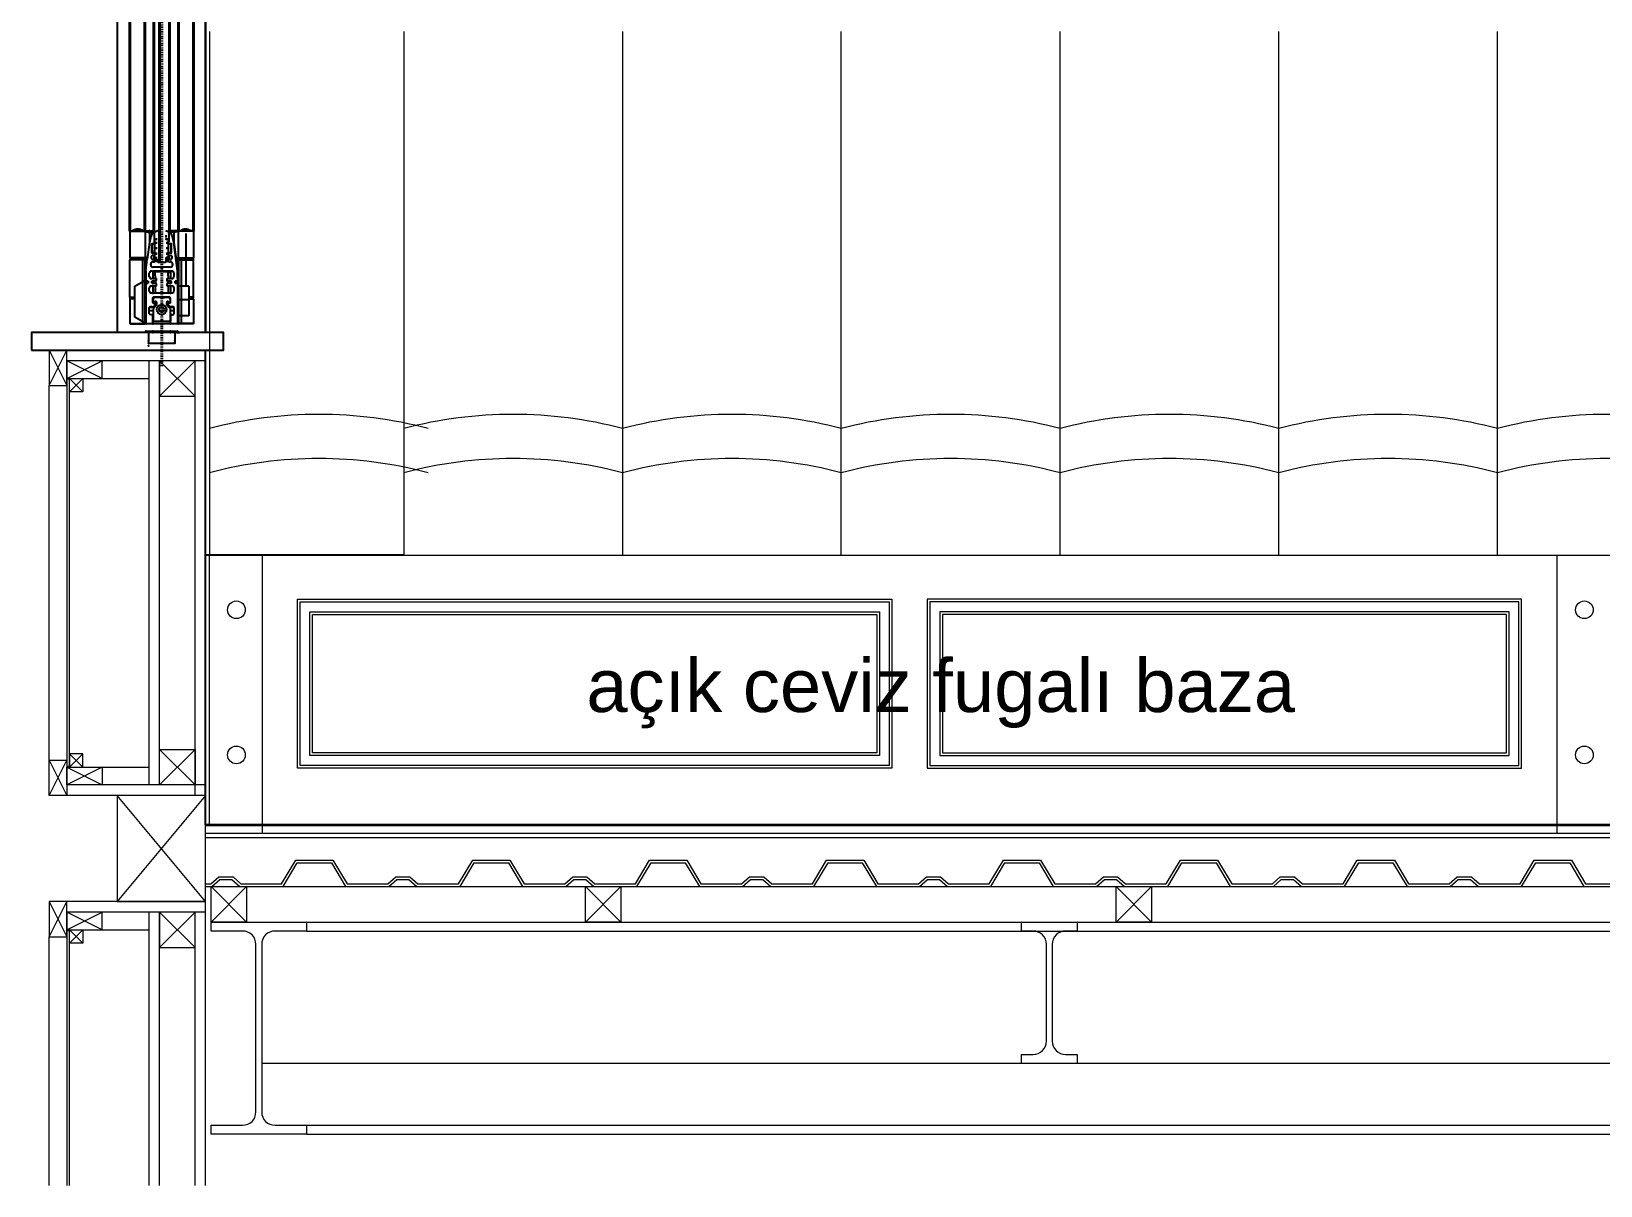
# Model space of a CAD drawing. Header units: millimetres. Extents: x 54215 to 67697, y 23496 to 56611.
# Drawn here: x 59064.4 to 59241.8, y 28519.9 to 28650.4 of the extents above; entities that cross this region are included whole.
import ezdxf

# ---------------------------------------------------------------- set-up
doc = ezdxf.new("R2010")
doc.units = ezdxf.units.MM
doc.linetypes.add('CENTER', pattern=[2, 1.25, -0.25, 0.25, -0.25])
for name, color, linetype, lineweight in [('- 0.25', 43, 'Continuous', 25), ('no3_cam kesit arka', 141, 'Continuous', 18), ('no3_duvar kaplama', 8, 'Continuous', 0), ('no3_duvar mevcut', 4, 'Continuous', 35), ('no3_döşeme kaplama', 8, 'Continuous', 0), ('no3_kutu profil gorunus', 8, 'Continuous', 0), ('no3_kutuprofil kesit', 74, 'Continuous', 18), ('no3_yazı duvar', 152, 'Continuous', 0), ('taş', 253, 'Continuous', 40)]:
    doc.layers.add(name, color=color, linetype=linetype, lineweight=lineweight)
doc.layers.add('LEGNO', color=3, linetype='Continuous')
doc.layers.add('no3_alçıpan kesit', color=7, linetype='Continuous', lineweight=20, true_color=0xf5003d)
doc.layers.add('no3_tefriş ön ince', color=7, linetype='Continuous', lineweight=18, true_color=0x8c1aff)
doc.styles.get("Standard").update_dxf_attribs({"font": 'arial.ttf'})
doc.dimstyles.get("Standard").update_dxf_attribs({"dimtxt": 0.18, "dimasz": 0.18, "dimexe": 0.18, "dimexo": 0.0625, "dimgap": 0.09, "dimtad": 0, "dimtih": 1, "dimtoh": 1, "dimdec": 4, "dimzin": 0, "dimdsep": 46, "dimtxsty": 'Standard', "dimcen": 0.09, "dimadec": 0, "dimazin": 0, "dimtfac": 1, "dimtdec": 4, "dimtofl": 0, "dimtmove": 0, "dimatfit": 3, "dimfxl": 1, "dimtolj": 1, "dimtzin": 0, "dimarcsym": 0})

msp = doc.modelspace()

# ---------------------------------------------------------------- linework, layer by layer
at = {"layer": '- 0.25'}
for p, q in [((59074.104, 28733.215), (59074.104, 28616.379)), ((59084.104, 28733.215), (59084.104, 28616.379)), ((59084.104, 28733.215), (59084.104, 28616.379)), ((59074.104, 28730.215), (59074.104, 28616.379))]:
    msp.add_line(p, q, dxfattribs=at)
for p, q in [((59084.104, 28616.379), (59084.104, 28794.715)), ((59084.104, 28560.715), (59084.104, 28614.379)), ((59106.503, 28591.208), (59084.104, 28591.208))]:
    msp.add_line(p, q)
msp.add_lwpolyline([(59064.404, 28614.379), (59086.104, 28614.379), (59086.104, 28616.379), (59064.404, 28616.379)], close=True)
at = {"layer": 'LEGNO'}
for p, q in [((59075.535, 28627.828), (59077.28, 28627.828)), ((59075.535, 28627.828), (59075.535, 28624.831)), ((59075.565, 28627.858), (59077.252, 28627.858)), ((59077.024, 28627.878), (59075.845, 28627.878)), ((59075.845, 28627.858), (59075.845, 28627.878)), ((59077.024, 28627.858), (59077.024, 28627.878)), ((59077.252, 28627.858), (59077.75, 28627.858)), ((59077.28, 28627.828), (59077.28, 28624.831)), ((59077.75, 28627.858), (59078.233, 28627.858)), ((59077.75, 28627.708), (59077.75, 28627.858)), ((59077.75, 28627.708), (59077.75, 28626.487)), ((59077.75, 28627.708), (59078.087, 28627.708)), ((59078.326, 28627.553), (59078.299, 28627.528)), ((59078.299, 28627.498), (59078.326, 28627.473)), ((59078.325, 28627.443), (59078.301, 28627.425)), ((59078.301, 28627.393), (59078.325, 28627.375)), ((59078.333, 28627.567), (59078.333, 28627.758)), ((59079.631, 28627.284), (59079.631, 28627.384)), ((59079.931, 28627.567), (59079.931, 28627.758)), ((59079.938, 28627.553), (59079.965, 28627.528)), ((59079.965, 28627.498), (59079.938, 28627.473)), ((59079.939, 28627.443), (59079.963, 28627.425)), ((59079.963, 28627.393), (59079.939, 28627.375)), ((59080.524, 28627.858), (59080.041, 28627.858)), ((59080.524, 28627.708), (59080.166, 28627.708)), ((59081.022, 28627.858), (59080.524, 28627.858)), ((59080.524, 28627.708), (59080.524, 28627.858)), ((59080.524, 28627.708), (59080.524, 28626.487)), ((59080.994, 28627.828), (59080.994, 28624.831)), ((59082.739, 28627.828), (59080.994, 28627.828)), ((59082.709, 28627.858), (59081.022, 28627.858)), ((59081.25, 28627.878), (59082.429, 28627.878)), ((59081.25, 28627.858), (59081.25, 28627.878)), ((59082.429, 28627.858), (59082.429, 28627.878)), ((59082.739, 28627.828), (59082.739, 28624.831)), ((59077.758, 28626.547), (59077.509, 28624.681)), ((59078.033, 28626.41), (59078.333, 28626.41)), ((59078.033, 28625.361), (59078.033, 28626.41)), ((59078.058, 28626.385), (59078.033, 28626.41)), ((59078.033, 28626.41), (59078.033, 28625.361)), ((59078.043, 28625.971), (59078.043, 28626.121)), ((59078.058, 28626.121), (59078.043, 28626.121)), ((59078.058, 28625.971), (59078.043, 28625.971)), ((59078.043, 28625.744), (59078.043, 28625.867)), ((59078.058, 28625.867), (59078.043, 28625.867)), ((59078.058, 28625.744), (59078.043, 28625.744)), ((59078.043, 28625.712), (59078.043, 28625.744)), ((59078.043, 28625.71), (59078.043, 28625.712)), ((59078.058, 28625.712), (59078.043, 28625.712)), ((59078.043, 28625.708), (59078.043, 28625.71)), ((59078.058, 28625.71), (59078.043, 28625.71)), ((59078.058, 28625.708), (59078.043, 28625.708)), ((59078.043, 28625.667), (59078.043, 28625.708)), ((59078.058, 28625.667), (59078.043, 28625.667)), ((59078.052, 28626.185), (59078.051, 28626.185)), ((59078.051, 28626.185), (59078.052, 28626.185)), ((59078.052, 28626.365), (59078.052, 28626.135)), ((59078.058, 28626.365), (59078.052, 28626.365)), ((59078.052, 28626.135), (59078.052, 28626.121)), ((59078.052, 28626.135), (59078.058, 28626.135)), ((59078.052, 28625.971), (59078.052, 28625.867)), ((59078.052, 28625.667), (59078.052, 28625.635)), ((59078.052, 28625.635), (59078.052, 28625.406)), ((59078.052, 28625.635), (59078.058, 28625.635)), ((59078.348, 28626.395), (59078.058, 28626.395)), ((59078.058, 28625.885), (59078.058, 28626.395)), ((59078.058, 28625.376), (59078.058, 28625.885)), ((59078.325, 28627.343), (59078.301, 28627.325)), ((59078.301, 28627.293), (59078.325, 28627.275)), ((59078.325, 28627.243), (59078.301, 28627.225)), ((59078.301, 28627.193), (59078.325, 28627.175)), ((59078.325, 28627.143), (59078.301, 28627.125)), ((59078.301, 28627.093), (59078.325, 28627.075)), ((59078.325, 28627.043), (59078.301, 28627.025)), ((59078.301, 28626.993), (59078.325, 28626.975)), ((59078.325, 28626.943), (59078.301, 28626.925)), ((59078.301, 28626.893), (59078.325, 28626.875)), ((59078.325, 28626.843), (59078.301, 28626.825)), ((59078.301, 28626.793), (59078.325, 28626.775)), ((59078.325, 28626.743), (59078.301, 28626.725)), ((59078.301, 28626.693), (59078.325, 28626.675)), ((59078.333, 28626.41), (59078.333, 28626.659)), ((59078.411, 28626.939), (59078.348, 28626.939)), ((59078.348, 28626.527), (59078.348, 28626.939)), ((59078.632, 28626.527), (59078.348, 28626.527)), ((59078.348, 28626.477), (59078.348, 28626.527)), ((59078.632, 28626.477), (59078.348, 28626.477)), ((59078.348, 28625.914), (59078.348, 28626.477)), ((59078.632, 28625.914), (59078.348, 28625.914)), ((59078.348, 28625.885), (59078.348, 28625.914)), ((59078.348, 28625.856), (59078.348, 28625.885)), ((59078.632, 28625.856), (59078.348, 28625.856)), ((59078.348, 28625.293), (59078.348, 28625.856)), ((59078.411, 28626.934), (59078.411, 28626.941)), ((59078.632, 28626.941), (59078.411, 28626.941)), ((59078.411, 28626.934), (59078.632, 28626.934)), ((59079.631, 28627.284), (59079.631, 28627.209)), ((59079.631, 28627.112), (59079.631, 28627.209)), ((59079.631, 28626.934), (59079.631, 28626.941)), ((59079.631, 28626.941), (59079.853, 28626.941)), ((59079.853, 28626.934), (59079.631, 28626.934)), ((59079.916, 28626.527), (59079.631, 28626.527)), ((59079.916, 28626.477), (59079.631, 28626.477)), ((59079.916, 28625.914), (59079.631, 28625.914)), ((59079.916, 28625.856), (59079.631, 28625.856)), ((59079.853, 28626.941), (59079.853, 28626.934)), ((59079.916, 28626.939), (59079.853, 28626.939)), ((59079.916, 28626.527), (59079.916, 28626.939)), ((59079.916, 28626.477), (59079.916, 28626.527)), ((59079.916, 28625.914), (59079.916, 28626.477)), ((59080.206, 28626.395), (59079.916, 28626.395)), ((59079.916, 28625.885), (59079.916, 28625.914)), ((59079.916, 28625.856), (59079.916, 28625.885)), ((59079.916, 28625.293), (59079.916, 28625.856)), ((59079.931, 28626.41), (59079.931, 28626.659)), ((59079.931, 28626.41), (59080.231, 28626.41)), ((59079.939, 28627.343), (59079.963, 28627.325)), ((59079.963, 28627.293), (59079.939, 28627.275)), ((59079.939, 28627.243), (59079.963, 28627.225)), ((59079.963, 28627.193), (59079.939, 28627.175)), ((59079.939, 28627.143), (59079.963, 28627.125)), ((59079.963, 28627.093), (59079.939, 28627.075)), ((59079.939, 28627.043), (59079.963, 28627.025)), ((59079.963, 28626.993), (59079.939, 28626.975)), ((59079.939, 28626.943), (59079.963, 28626.925)), ((59079.963, 28626.893), (59079.939, 28626.875)), ((59079.939, 28626.843), (59079.963, 28626.825)), ((59079.963, 28626.793), (59079.939, 28626.775)), ((59079.939, 28626.743), (59079.963, 28626.725)), ((59079.963, 28626.693), (59079.939, 28626.675)), ((59080.206, 28626.385), (59080.231, 28626.41)), ((59080.206, 28625.885), (59080.206, 28626.395)), ((59080.212, 28626.365), (59080.206, 28626.365)), ((59080.212, 28626.135), (59080.206, 28626.135)), ((59080.206, 28625.376), (59080.206, 28625.885)), ((59080.212, 28625.635), (59080.206, 28625.635)), ((59080.212, 28626.135), (59080.212, 28626.365)), ((59080.212, 28626.185), (59080.212, 28626.185)), ((59080.212, 28626.185), (59080.212, 28626.185)), ((59080.212, 28625.635), (59080.212, 28626.135)), ((59080.212, 28625.406), (59080.212, 28625.635)), ((59080.231, 28625.361), (59080.231, 28626.41)), ((59080.93, 28623.362), (59080.506, 28626.548)), ((59080.506, 28626.547), (59080.754, 28624.681)), ((59077.28, 28624.831), (59075.535, 28624.831)), ((59076.947, 28624.586), (59075.535, 28624.586)), ((59075.535, 28620.36), (59075.535, 28624.586)), ((59076.933, 28624.611), (59075.56, 28624.611)), ((59075.585, 28624.781), (59077.18, 28624.781)), ((59075.585, 28624.781), (59075.585, 28624.611)), ((59075.585, 28624.611), (59077.18, 28624.611)), ((59077.232, 28624.611), (59076.933, 28624.611)), ((59076.947, 28624.586), (59076.947, 28622.112)), ((59077.232, 28624.586), (59076.947, 28624.586)), ((59077.18, 28624.781), (59077.284, 28624.781)), ((59077.18, 28624.611), (59077.284, 28624.611)), ((59077.232, 28624.611), (59077.232, 28624.586)), ((59077.413, 28624.611), (59077.232, 28624.611)), ((59077.232, 28624.586), (59077.232, 28622.275)), ((59077.413, 28624.586), (59077.232, 28624.586)), ((59077.529, 28624.831), (59077.28, 28624.831)), ((59077.28, 28622.302), (59077.28, 28624.611)), ((59077.284, 28624.781), (59077.284, 28624.611)), ((59077.334, 28624.611), (59077.334, 28624.831)), ((59077.334, 28623.362), (59077.509, 28624.681)), ((59077.413, 28624.611), (59077.413, 28624.586)), ((59078.058, 28625.385), (59078.033, 28625.361)), ((59078.333, 28625.361), (59078.033, 28625.361)), ((59078.332, 28625.361), (59078.033, 28625.361)), ((59078.052, 28625.585), (59078.051, 28625.585)), ((59078.051, 28625.585), (59078.052, 28625.585)), ((59078.052, 28625.406), (59078.058, 28625.406)), ((59078.348, 28625.376), (59078.058, 28625.376)), ((59078.183, 28625.111), (59078.183, 28625.011)), ((59078.183, 28625.011), (59078.333, 28625.011)), ((59078.183, 28624.711), (59078.183, 28624.681)), ((59078.333, 28624.711), (59078.183, 28624.711)), ((59078.183, 28624.611), (59078.183, 28624.681)), ((59078.183, 28624.361), (59078.333, 28624.361)), ((59078.332, 28625.361), (59078.332, 28625.376)), ((59078.332, 28624.711), (59078.332, 28625.011)), ((59078.411, 28624.636), (59078.332, 28624.636)), ((59078.411, 28624.486), (59078.332, 28624.486)), ((59078.411, 28624.386), (59078.332, 28624.386)), ((59078.333, 28625.011), (59078.333, 28625.361)), ((59078.333, 28624.711), (59078.333, 28624.681)), ((59078.333, 28624.361), (59078.333, 28624.681)), ((59078.632, 28625.293), (59078.348, 28625.293)), ((59078.348, 28625.244), (59078.348, 28625.293)), ((59078.632, 28625.244), (59078.348, 28625.244)), ((59078.348, 28624.831), (59078.348, 28625.244)), ((59078.411, 28624.831), (59078.348, 28624.831)), ((59078.348, 28624.803), (59078.348, 28624.831)), ((59078.411, 28624.803), (59078.348, 28624.803)), ((59078.348, 28624.652), (59078.348, 28624.803)), ((59078.411, 28624.652), (59078.348, 28624.652)), ((59078.348, 28624.651), (59078.348, 28624.652)), ((59078.348, 28624.651), (59078.411, 28624.651)), ((59078.411, 28624.829), (59078.411, 28624.836)), ((59078.411, 28624.836), (59078.632, 28624.836)), ((59078.411, 28624.829), (59078.411, 28624.658)), ((59078.632, 28624.829), (59078.411, 28624.829)), ((59078.411, 28624.562), (59078.411, 28624.658)), ((59078.632, 28624.658), (59078.411, 28624.658)), ((59078.411, 28624.486), (59078.411, 28624.562)), ((59078.632, 28624.562), (59078.411, 28624.562)), ((59078.411, 28624.386), (59078.411, 28624.486)), ((59078.632, 28624.486), (59078.411, 28624.486)), ((59078.632, 28624.386), (59078.411, 28624.386)), ((59078.632, 28624.386), (59078.632, 28624.681)), ((59078.732, 28624.287), (59078.632, 28624.386)), ((59079.532, 28624.287), (59078.732, 28624.287)), ((59079.532, 28624.287), (59079.631, 28624.386)), ((59079.916, 28625.293), (59079.631, 28625.293)), ((59079.916, 28625.244), (59079.631, 28625.244)), ((59079.631, 28624.829), (59079.631, 28624.836)), ((59079.853, 28624.836), (59079.631, 28624.836)), ((59079.631, 28624.658), (59079.631, 28624.829)), ((59079.631, 28624.829), (59079.853, 28624.829)), ((59079.631, 28624.386), (59079.631, 28624.681)), ((59079.631, 28624.562), (59079.631, 28624.658)), ((59079.631, 28624.658), (59079.853, 28624.658)), ((59079.631, 28624.562), (59079.631, 28624.486)), ((59079.631, 28624.562), (59079.853, 28624.562)), ((59079.631, 28624.386), (59079.631, 28624.486)), ((59079.853, 28624.486), (59079.631, 28624.486)), ((59079.853, 28624.386), (59079.631, 28624.386)), ((59079.853, 28624.836), (59079.853, 28624.829)), ((59079.916, 28624.831), (59079.853, 28624.831)), ((59079.853, 28624.829), (59079.853, 28624.658)), ((59079.916, 28624.803), (59079.853, 28624.803)), ((59079.853, 28624.658), (59079.853, 28624.562)), ((59079.916, 28624.652), (59079.853, 28624.652)), ((59079.853, 28624.651), (59079.916, 28624.651)), ((59079.932, 28624.636), (59079.853, 28624.636)), ((59079.853, 28624.562), (59079.853, 28624.486)), ((59079.853, 28624.486), (59079.853, 28624.386)), ((59079.932, 28624.486), (59079.853, 28624.486)), ((59079.932, 28624.386), (59079.853, 28624.386)), ((59080.206, 28625.376), (59079.916, 28625.376)), ((59079.916, 28625.244), (59079.916, 28625.293)), ((59079.916, 28624.831), (59079.916, 28625.244)), ((59079.916, 28624.803), (59079.916, 28624.831)), ((59079.916, 28624.652), (59079.916, 28624.803)), ((59079.916, 28624.651), (59079.916, 28624.652)), ((59079.931, 28625.011), (59079.931, 28625.361)), ((59080.231, 28625.361), (59079.931, 28625.361)), ((59079.931, 28625.011), (59080.081, 28625.011)), ((59079.931, 28624.711), (59079.931, 28624.681)), ((59080.081, 28624.711), (59079.931, 28624.711)), ((59079.931, 28624.361), (59079.931, 28624.681)), ((59079.931, 28624.361), (59080.081, 28624.361)), ((59079.932, 28625.376), (59079.932, 28625.361)), ((59080.231, 28625.361), (59079.932, 28625.361)), ((59079.932, 28625.011), (59079.932, 28624.711)), ((59080.081, 28625.111), (59080.081, 28625.011)), ((59080.081, 28624.711), (59080.081, 28624.681)), ((59080.081, 28624.611), (59080.081, 28624.681)), ((59080.206, 28625.406), (59080.212, 28625.406)), ((59080.206, 28625.385), (59080.231, 28625.361)), ((59080.212, 28625.585), (59080.212, 28625.585)), ((59080.212, 28625.585), (59080.212, 28625.585)), ((59080.734, 28624.831), (59080.994, 28624.831)), ((59080.93, 28623.362), (59080.754, 28624.681)), ((59080.851, 28624.611), (59081.042, 28624.611)), ((59080.851, 28624.586), (59081.042, 28624.586)), ((59080.861, 28624.611), (59080.861, 28624.586)), ((59080.94, 28624.611), (59080.94, 28624.831)), ((59082.689, 28624.781), (59080.99, 28624.781)), ((59080.99, 28624.781), (59080.99, 28624.611)), ((59080.994, 28624.831), (59082.739, 28624.831)), ((59080.994, 28624.611), (59080.994, 28617.383)), ((59081.042, 28624.611), (59081.042, 28624.586)), ((59081.042, 28624.611), (59081.341, 28624.611)), ((59081.042, 28624.586), (59081.042, 28617.398)), ((59081.042, 28624.586), (59081.327, 28624.586)), ((59081.327, 28624.586), (59081.327, 28617.398)), ((59081.327, 28624.586), (59082.739, 28624.586)), ((59081.341, 28624.611), (59082.714, 28624.611)), ((59082.689, 28624.781), (59082.689, 28624.611)), ((59082.739, 28620.36), (59082.739, 28624.586)), ((59076.947, 28622.112), (59076.947, 28617.398)), ((59077.232, 28622.275), (59077.232, 28617.398)), ((59077.28, 28622.302), (59077.28, 28617.398)), ((59077.334, 28623.362), (59077.334, 28622.243)), ((59077.613, 28622.164), (59077.414, 28622.164)), ((59077.613, 28622.164), (59077.613, 28621.964)), ((59077.733, 28622.693), (59077.733, 28623.083)), ((59077.833, 28623.163), (59077.813, 28623.163)), ((59077.813, 28622.613), (59077.833, 28622.613)), ((59078.058, 28623.312), (59077.833, 28623.312)), ((59077.833, 28623.163), (59077.833, 28623.312)), ((59077.833, 28622.463), (59077.833, 28622.613)), ((59077.833, 28622.463), (59078.058, 28622.463)), ((59078.453, 28622.164), (59078.033, 28622.164)), ((59078.033, 28622.064), (59078.033, 28622.164)), ((59078.033, 28621.964), (59078.033, 28622.064)), ((59078.058, 28623.312), (59078.058, 28623.213)), ((59078.133, 28623.213), (59078.058, 28623.213)), ((59078.058, 28622.563), (59078.058, 28622.463)), ((59078.058, 28622.563), (59078.133, 28622.563)), ((59079.132, 28623.312), (59078.133, 28623.312)), ((59078.133, 28623.213), (59078.133, 28623.312)), ((59078.133, 28622.463), (59078.133, 28622.563)), ((59078.133, 28622.463), (59078.532, 28622.463)), ((59078.388, 28623.163), (59078.143, 28623.163)), ((59078.143, 28623.163), (59078.143, 28622.463)), ((59078.143, 28622.164), (59078.143, 28621.964)), ((59079.102, 28623.762), (59078.183, 28623.762)), ((59078.183, 28623.163), (59078.183, 28623.312)), ((59078.388, 28622.763), (59078.388, 28623.263)), ((59078.388, 28623.263), (59079.886, 28623.263)), ((59078.388, 28622.763), (59078.388, 28622.463)), ((59078.388, 28622.164), (59078.388, 28621.964)), ((59078.532, 28622.243), (59078.532, 28622.463)), ((59079.132, 28623.732), (59079.102, 28623.762)), ((59079.132, 28623.732), (59079.162, 28623.762)), ((59080.131, 28623.312), (59079.132, 28623.312)), ((59080.081, 28623.762), (59079.162, 28623.762)), ((59079.731, 28622.463), (59080.131, 28622.463)), ((59079.731, 28622.463), (59079.731, 28622.243)), ((59080.231, 28622.164), (59079.811, 28622.164)), ((59079.886, 28622.763), (59079.886, 28623.263)), ((59080.121, 28623.163), (59079.886, 28623.163)), ((59079.886, 28622.763), (59079.886, 28622.463)), ((59079.886, 28622.164), (59079.886, 28621.964)), ((59080.081, 28623.163), (59080.081, 28623.312)), ((59080.121, 28623.163), (59080.121, 28622.463)), ((59080.121, 28622.164), (59080.121, 28621.964)), ((59080.131, 28623.213), (59080.131, 28623.312)), ((59080.206, 28623.213), (59080.131, 28623.213)), ((59080.131, 28622.463), (59080.131, 28622.563)), ((59080.131, 28622.563), (59080.206, 28622.563)), ((59080.206, 28623.312), (59080.206, 28623.213)), ((59080.431, 28623.312), (59080.206, 28623.312)), ((59080.206, 28622.563), (59080.206, 28622.463)), ((59080.206, 28622.463), (59080.431, 28622.463)), ((59080.231, 28622.064), (59080.231, 28622.164)), ((59080.231, 28621.964), (59080.231, 28622.064)), ((59080.431, 28623.312), (59080.431, 28623.163)), ((59080.451, 28623.163), (59080.431, 28623.163)), ((59080.431, 28622.613), (59080.431, 28622.463)), ((59080.431, 28622.613), (59080.451, 28622.613)), ((59080.531, 28622.693), (59080.531, 28623.083)), ((59080.85, 28622.164), (59080.65, 28622.164)), ((59080.65, 28622.164), (59080.65, 28621.964)), ((59080.65, 28621.964), (59080.65, 28622.164)), ((59080.93, 28623.362), (59080.93, 28622.243)), ((59080.93, 28622.463), (59080.93, 28623.362)), ((59075.535, 28620.36), (59076.084, 28620.36)), ((59075.56, 28620.335), (59076.084, 28620.335)), ((59075.585, 28620.165), (59075.585, 28620.335)), ((59077.334, 28617.444), (59077.334, 28621.884)), ((59077.334, 28621.884), (59077.334, 28617.448)), ((59077.414, 28621.964), (59077.613, 28621.964)), ((59077.733, 28621.045), (59077.733, 28621.434)), ((59077.813, 28621.514), (59077.833, 28621.514)), ((59077.833, 28620.965), (59077.813, 28620.965)), ((59077.833, 28621.514), (59077.833, 28621.664)), ((59077.833, 28621.664), (59078.058, 28621.664)), ((59077.833, 28620.815), (59077.833, 28620.965)), ((59078.058, 28620.815), (59077.833, 28620.815)), ((59078.033, 28621.964), (59078.453, 28621.964)), ((59078.058, 28621.664), (59078.058, 28621.564)), ((59078.058, 28621.564), (59078.133, 28621.564)), ((59078.133, 28620.915), (59078.058, 28620.915)), ((59078.058, 28620.915), (59078.058, 28620.815)), ((59078.133, 28621.564), (59078.133, 28621.664)), ((59078.133, 28621.664), (59078.532, 28621.664)), ((59078.133, 28620.815), (59078.133, 28620.915)), ((59080.131, 28620.815), (59078.133, 28620.815)), ((59078.133, 28619.752), (59078.133, 28620.285)), ((59078.143, 28621.657), (59078.143, 28620.815)), ((59080.051, 28620.365), (59078.213, 28620.365)), ((59079.921, 28620.315), (59078.353, 28620.315)), ((59078.388, 28621.664), (59078.388, 28620.815)), ((59078.388, 28620.365), (59078.388, 28620.315)), ((59078.532, 28621.664), (59078.532, 28621.884)), ((59079.137, 28620.315), (59079.359, 28620.315)), ((59079.215, 28620.315), (59079.437, 28620.315)), ((59079.731, 28621.884), (59079.731, 28621.664)), ((59079.731, 28621.664), (59080.131, 28621.664)), ((59079.811, 28621.964), (59080.231, 28621.964)), ((59079.886, 28621.664), (59079.886, 28620.815)), ((59079.886, 28620.365), (59079.886, 28620.315)), ((59080.121, 28621.661), (59080.119, 28620.815)), ((59080.132, 28620.815), (59080.119, 28620.815)), ((59080.131, 28621.564), (59080.131, 28621.664)), ((59080.131, 28621.564), (59080.206, 28621.564)), ((59080.131, 28620.815), (59080.131, 28620.915)), ((59080.206, 28620.915), (59080.131, 28620.915)), ((59080.131, 28619.752), (59080.131, 28620.285)), ((59080.206, 28621.664), (59080.206, 28621.564)), ((59080.206, 28621.664), (59080.431, 28621.664)), ((59080.206, 28620.915), (59080.206, 28620.815)), ((59080.431, 28620.815), (59080.206, 28620.815)), ((59080.431, 28621.664), (59080.431, 28621.514)), ((59080.431, 28621.514), (59080.451, 28621.514)), ((59080.451, 28620.965), (59080.431, 28620.965)), ((59080.431, 28620.965), (59080.431, 28620.815)), ((59080.531, 28621.045), (59080.531, 28621.434)), ((59080.65, 28621.964), (59080.85, 28621.964)), ((59080.85, 28621.964), (59080.65, 28621.964)), ((59080.93, 28621.884), (59080.93, 28617.448)), ((59082.187, 28621.618), (59081.087, 28621.618)), ((59082.187, 28621.618), (59082.187, 28618.248)), ((59082.739, 28620.36), (59082.189, 28620.36)), ((59082.714, 28620.335), (59082.189, 28620.335)), ((59082.689, 28620.165), (59082.689, 28620.335)), ((59076.084, 28620.165), (59075.535, 28620.165)), ((59075.535, 28620.165), (59075.535, 28617.398)), ((59075.689, 28620.165), (59075.585, 28620.165)), ((59077.733, 28618.478), (59077.733, 28619.186)), ((59077.733, 28618.867), (59078.153, 28618.867)), ((59077.741, 28619.221), (59078.058, 28619.221)), ((59078.058, 28619.266), (59077.813, 28619.266)), ((59078.058, 28619.266), (59078.058, 28619.206)), ((59078.133, 28619.206), (59078.058, 28619.206)), ((59078.133, 28620.128), (59078.153, 28620.128)), ((59078.133, 28619.266), (59078.353, 28619.393)), ((59078.133, 28619.206), (59078.133, 28619.266)), ((59078.133, 28619.221), (59078.308, 28619.221)), ((59078.153, 28620.115), (59078.153, 28619.802)), ((59078.519, 28619.432), (59078.153, 28619.066)), ((59078.153, 28619.066), (59078.153, 28617.668)), ((59078.318, 28619.773), (59078.208, 28619.709)), ((59078.228, 28619.759), (59078.413, 28619.866)), ((59078.308, 28619.767), (59078.308, 28619.805)), ((59078.308, 28619.221), (59078.308, 28619.367)), ((59078.363, 28619.41), (59078.363, 28619.747)), ((59078.388, 28619.851), (59078.388, 28619.301)), ((59078.562, 28619.779), (59078.562, 28619.538)), ((59079.711, 28619.538), (59079.711, 28619.779)), ((59080.121, 28619.066), (59079.755, 28619.432)), ((59079.861, 28619.866), (59080.046, 28619.759)), ((59079.886, 28619.851), (59079.886, 28619.301)), ((59079.901, 28619.41), (59079.901, 28619.747)), ((59080.131, 28619.266), (59079.911, 28619.393)), ((59079.946, 28619.773), (59080.056, 28619.709)), ((59079.966, 28619.761), (59079.966, 28619.805)), ((59079.966, 28619.221), (59079.966, 28619.361)), ((59079.966, 28619.221), (59080.131, 28619.221)), ((59080.121, 28620.128), (59080.131, 28620.128)), ((59080.121, 28619.802), (59080.121, 28620.115)), ((59080.121, 28617.668), (59080.121, 28619.066)), ((59080.121, 28618.867), (59080.531, 28618.867)), ((59080.131, 28619.206), (59080.131, 28619.266)), ((59080.206, 28619.206), (59080.131, 28619.206)), ((59080.206, 28619.266), (59080.206, 28619.206)), ((59080.451, 28619.266), (59080.206, 28619.266)), ((59080.206, 28619.221), (59080.523, 28619.221)), ((59080.531, 28618.478), (59080.531, 28619.186)), ((59082.187, 28620.065), (59081.087, 28620.065)), ((59082.187, 28620.165), (59082.739, 28620.165)), ((59082.585, 28620.165), (59082.689, 28620.165)), ((59082.739, 28620.165), (59082.739, 28617.398)), ((59075.535, 28617.398), (59077.28, 28617.398)), ((59075.565, 28617.368), (59077.252, 28617.368)), ((59077.28, 28617.413), (59077.28, 28617.398)), ((59078.053, 28617.368), (59077.414, 28617.368)), ((59078.058, 28618.33), (59077.792, 28618.401)), ((59078.058, 28618.367), (59077.92, 28618.367)), ((59078.033, 28618.337), (59078.033, 28618.367)), ((59078.083, 28617.368), (59078.054, 28617.368)), ((59078.058, 28618.39), (59078.133, 28618.39)), ((59078.058, 28618.39), (59078.058, 28618.33)), ((59078.133, 28617.368), (59078.083, 28617.368)), ((59078.133, 28617.448), (59078.133, 28618.39)), ((59078.153, 28618.367), (59078.133, 28618.367)), ((59078.133, 28618.367), (59078.133, 28617.368)), ((59078.138, 28617.368), (59078.133, 28617.368)), ((59078.153, 28617.668), (59078.138, 28617.668)), ((59078.138, 28617.368), (59078.138, 28617.668)), ((59080.136, 28617.368), (59078.138, 28617.368)), ((59078.153, 28617.668), (59080.121, 28617.668)), ((59080.131, 28618.367), (59080.121, 28618.367)), ((59080.121, 28618.367), (59080.121, 28617.668)), ((59080.131, 28617.668), (59080.121, 28617.668)), ((59080.131, 28617.448), (59080.131, 28618.39)), ((59080.131, 28618.39), (59080.206, 28618.39)), ((59080.136, 28617.368), (59080.136, 28617.42)), ((59080.181, 28617.368), (59080.136, 28617.368)), ((59080.21, 28617.368), (59080.181, 28617.368)), ((59080.206, 28618.33), (59080.471, 28618.401)), ((59080.206, 28618.39), (59080.206, 28618.33)), ((59080.344, 28618.367), (59080.206, 28618.367)), ((59080.861, 28617.368), (59080.211, 28617.368)), ((59080.231, 28618.367), (59080.231, 28618.337)), ((59082.739, 28617.398), (59080.994, 28617.398)), ((59082.709, 28617.368), (59081.018, 28617.368)), ((59082.187, 28618.248), (59081.087, 28618.248)), ((59077.337, 28616.529), (59080.937, 28616.529)), ((59077.337, 28616.379), (59077.337, 28616.529)), ((59077.637, 28616.379), (59077.637, 28615.179)), ((59077.637, 28615.179), (59077.712, 28615.179)), ((59077.712, 28615.179), (59080.562, 28615.179)), ((59078.137, 28616.529), (59078.137, 28616.379)), ((59080.137, 28616.529), (59080.137, 28616.379)), ((59080.562, 28615.179), (59080.637, 28615.179)), ((59080.637, 28616.379), (59080.637, 28615.179)), ((59080.937, 28616.379), (59080.937, 28616.529))]:
    msp.add_line(p, q, dxfattribs=at)
for points in [[(59077.28, 28627.828), (59077.28, 28627.832), (59077.279, 28627.836), (59077.278, 28627.84), (59077.276, 28627.844), (59077.274, 28627.847), (59077.272, 28627.85), (59077.269, 28627.852), (59077.265, 28627.855), (59077.262, 28627.856), (59077.258, 28627.857), (59077.255, 28627.858), (59077.252, 28627.858)], [(59077.28, 28627.828), (59077.29, 28627.828), (59077.295, 28627.828), (59077.301, 28627.827), (59077.307, 28627.826), (59077.313, 28627.825), (59077.32, 28627.823), (59077.327, 28627.821), (59077.335, 28627.819), (59077.343, 28627.816), (59077.36, 28627.81), (59077.378, 28627.803), (59077.397, 28627.795), (59077.438, 28627.779), (59077.46, 28627.77), (59077.482, 28627.761), (59077.505, 28627.752), (59077.528, 28627.744), (59077.552, 28627.736), (59077.564, 28627.733), (59077.577, 28627.729), (59077.589, 28627.726), (59077.601, 28627.723), (59077.614, 28627.72), (59077.626, 28627.718), (59077.639, 28627.716), (59077.651, 28627.714), (59077.664, 28627.712), (59077.676, 28627.711), (59077.689, 28627.71), (59077.701, 28627.709), (59077.713, 28627.709), (59077.726, 28627.708), (59077.75, 28627.708)], [(59078.282, 28627.85), (59078.291, 28627.846), (59078.3, 28627.842), (59078.309, 28627.838), (59078.318, 28627.834), (59078.326, 28627.831), (59078.335, 28627.828), (59078.344, 28627.825), (59078.352, 28627.823), (59078.361, 28627.82), (59078.37, 28627.818), (59078.378, 28627.816), (59078.387, 28627.815), (59078.395, 28627.813), (59078.404, 28627.812), (59078.412, 28627.811), (59078.421, 28627.81), (59078.429, 28627.809), (59078.437, 28627.809), (59078.45, 28627.808), (59078.467, 28627.808), (59078.484, 28627.809), (59078.501, 28627.811), (59078.517, 28627.814), (59078.534, 28627.817), (59078.551, 28627.821), (59078.568, 28627.827), (59078.586, 28627.833), (59078.603, 28627.839), (59078.62, 28627.847), (59078.638, 28627.856), (59078.642, 28627.858)], [(59079.991, 28627.85), (59079.983, 28627.846), (59079.974, 28627.842), (59079.965, 28627.838), (59079.956, 28627.834), (59079.947, 28627.831), (59079.939, 28627.828), (59079.93, 28627.825), (59079.921, 28627.823), (59079.913, 28627.82), (59079.904, 28627.818), (59079.896, 28627.816), (59079.887, 28627.815), (59079.879, 28627.813), (59079.87, 28627.812), (59079.862, 28627.811), (59079.853, 28627.81), (59079.845, 28627.809), (59079.836, 28627.809), (59079.824, 28627.808), (59079.807, 28627.808), (59079.79, 28627.809), (59079.773, 28627.811), (59079.756, 28627.814), (59079.739, 28627.817), (59079.722, 28627.821), (59079.705, 28627.827), (59079.688, 28627.833), (59079.671, 28627.839), (59079.653, 28627.847), (59079.636, 28627.856), (59079.631, 28627.858)], [(59080.994, 28627.828), (59080.984, 28627.828), (59080.979, 28627.828), (59080.973, 28627.827), (59080.967, 28627.826), (59080.961, 28627.825), (59080.953, 28627.823), (59080.946, 28627.821), (59080.939, 28627.819), (59080.931, 28627.816), (59080.914, 28627.81), (59080.896, 28627.803), (59080.877, 28627.795), (59080.836, 28627.779), (59080.814, 28627.77), (59080.792, 28627.761), (59080.769, 28627.752), (59080.745, 28627.744), (59080.721, 28627.736), (59080.709, 28627.733), (59080.697, 28627.729), (59080.685, 28627.726), (59080.672, 28627.723), (59080.66, 28627.72), (59080.648, 28627.718), (59080.635, 28627.716), (59080.623, 28627.714), (59080.61, 28627.712), (59080.598, 28627.711), (59080.585, 28627.71), (59080.573, 28627.709), (59080.56, 28627.709), (59080.548, 28627.708), (59080.524, 28627.708)], [(59080.994, 28627.828), (59080.994, 28627.832), (59080.995, 28627.836), (59080.996, 28627.84), (59080.998, 28627.844), (59081, 28627.847), (59081.002, 28627.85), (59081.005, 28627.852), (59081.008, 28627.855), (59081.012, 28627.856), (59081.015, 28627.857), (59081.019, 28627.858), (59081.022, 28627.858)], [(59077.28, 28617.398), (59077.28, 28617.394), (59077.279, 28617.39), (59077.278, 28617.386), (59077.276, 28617.383), (59077.274, 28617.379), (59077.272, 28617.376), (59077.269, 28617.374), (59077.265, 28617.372), (59077.262, 28617.37), (59077.258, 28617.369), (59077.255, 28617.368), (59077.252, 28617.368)], [(59080.993, 28617.383), (59080.994, 28617.383), (59080.996, 28617.38), (59080.998, 28617.377), (59081.001, 28617.374), (59081.004, 28617.372), (59081.008, 28617.37), (59081.011, 28617.369), (59081.015, 28617.368), (59081.018, 28617.368)]]:
    msp.add_lwpolyline(points, dxfattribs=at)
for points in [[(59076.084, 28618.098), (59076.084, 28621.618), (59077.334, 28622.333), (59077.334, 28617.383)], [(59081.087, 28617.383), (59081.087, 28622.333), (59080.937, 28622.333), (59080.937, 28617.383)]]:
    msp.add_lwpolyline(points, close=True, dxfattribs=at)
for radius in [0.549, 0.3]:
    msp.add_circle((59079.137, 28618.967), radius, dxfattribs=at)
for centre, radius, start, end in [((59075.565, 28627.828), 0.0301, 90.29774, 177.87728), ((59076.434, 28627.002), 1.056, 90, 123.93229), ((59076.434, 28627.002), 1.056, 56.06771, 90), ((59081.719, 28626.019), 3.996, 153.49096, 172.40535), ((59081.719, 28626.02), 3.996, 153.50282, 172.40652), ((59078.233, 28627.758), 0.0999, 0.00001, 153.49094), ((59078.232, 28627.758), 0.0999, 90, 153.50282), ((59078.313, 28627.513), 0.02, 132.65017, 227.34983), ((59078.313, 28627.409), 0.02, 126.8699, 233.13009), ((59078.313, 28627.459), 0.02, 306.86991, 47.34983), ((59078.313, 28627.359), 0.02, 306.86991, 53.13011), ((59078.313, 28627.567), 0.02, 312.65016, 0.00001), ((59080.031, 28627.758), 0.0999, 26.50905, 180.00001), ((59079.951, 28627.567), 0.02, 180.00001, 227.34983), ((59079.951, 28627.459), 0.02, 132.65017, 233.13009), ((59079.951, 28627.359), 0.02, 126.8699, 233.13009), ((59079.951, 28627.409), 0.02, 306.86991, 53.13011), ((59079.951, 28627.513), 0.02, 312.65016, 47.34983), ((59076.544, 28626.019), 3.996, 7.59464, 26.50905), ((59076.544, 28626.02), 3.996, 7.59348, 26.49718), ((59081.839, 28627.002), 1.056, 90, 123.93229), ((59081.839, 28627.002), 1.056, 56.06771, 90), ((59082.708, 28627.828), 0.0301, 2.12272, 89.70226), ((59078.313, 28627.309), 0.02, 126.8699, 233.13009), ((59078.313, 28627.209), 0.02, 126.8699, 233.13009), ((59078.313, 28627.109), 0.02, 126.8699, 233.13009), ((59078.313, 28627.009), 0.02, 126.8699, 233.13009), ((59078.313, 28626.909), 0.02, 126.8699, 233.13009), ((59078.313, 28626.809), 0.02, 126.8699, 233.13009), ((59078.313, 28626.709), 0.02, 126.8699, 233.13009), ((59078.313, 28627.259), 0.02, 306.86991, 53.13011), ((59078.313, 28627.159), 0.02, 306.86991, 53.13011), ((59078.313, 28627.059), 0.02, 306.86991, 53.13011), ((59078.313, 28626.959), 0.02, 306.86991, 53.13011), ((59078.313, 28626.859), 0.02, 306.86991, 53.13011), ((59078.313, 28626.759), 0.02, 306.86991, 53.13011), ((59078.313, 28626.659), 0.02, 0.00001, 53.13011), ((59079.951, 28627.259), 0.02, 126.8699, 233.13009), ((59079.951, 28627.159), 0.02, 126.8699, 233.13009), ((59079.951, 28627.059), 0.02, 126.8699, 233.13009), ((59079.951, 28626.959), 0.02, 126.8699, 233.13009), ((59079.951, 28626.859), 0.02, 126.8699, 233.13009), ((59079.951, 28626.759), 0.02, 126.8699, 233.13009), ((59079.951, 28626.659), 0.02, 126.8699, 180.00001), ((59079.951, 28627.309), 0.02, 306.86991, 53.13011), ((59079.951, 28627.209), 0.02, 306.86991, 53.13011), ((59079.951, 28627.109), 0.02, 306.86991, 53.13011), ((59079.951, 28627.009), 0.02, 306.86991, 53.13011), ((59079.951, 28626.909), 0.02, 306.86991, 53.13011), ((59079.951, 28626.809), 0.02, 306.86991, 53.13011), ((59079.951, 28626.709), 0.02, 306.86991, 53.13011), ((59075.56, 28624.586), 0.025, 91.8, 178.2), ((59077.413, 28624.711), 0.0999, 270, 352.40651), ((59077.413, 28624.711), 0.125, 270, 315.54865), ((59078.183, 28624.062), 0.3, 90, 270), ((59078.183, 28624.861), 0.25, 90, 226.18121), ((59078.183, 28624.861), 0.25, 226.18121, 270), ((59080.081, 28624.861), 0.25, 313.81878, 89.99999), ((59080.081, 28624.861), 0.25, 270, 313.81878), ((59080.081, 28624.062), 0.3, 270, 89.99999), ((59080.851, 28624.711), 0.0999, 187.59349, 270), ((59080.851, 28624.711), 0.125, 224.45135, 270), ((59082.714, 28624.586), 0.025, 1.8, 88.2), ((59077.414, 28622.243), 0.0799, 180.00001, 270), ((59077.813, 28623.083), 0.0799, 90, 180.00001), ((59077.813, 28622.693), 0.0799, 180.00001, 270), ((59078.453, 28622.243), 0.0799, 270, 0.00001), ((59079.811, 28622.243), 0.0799, 180.00001, 270), ((59080.451, 28623.083), 0.0799, 0.00001, 89.99999), ((59080.451, 28622.693), 0.0799, 270, 0.00001), ((59080.85, 28622.243), 0.0799, 270, 0.00001), ((59075.56, 28620.36), 0.025, 181.80001, 268.2), ((59077.414, 28621.884), 0.0799, 90, 180.00001), ((59077.813, 28621.434), 0.0799, 90, 180.00001), ((59077.813, 28621.045), 0.0799, 180.00001, 270), ((59078.213, 28620.285), 0.0799, 90, 180.00001), ((59078.353, 28620.115), 0.2, 90, 180.00001), ((59078.453, 28621.884), 0.0799, 0.00001, 89.99999), ((59079.811, 28621.884), 0.0799, 90, 180.00001), ((59079.921, 28620.115), 0.2, 0, 90), ((59080.051, 28620.285), 0.0799, 0.00001, 89.99999), ((59080.451, 28621.434), 0.0799, 0.00001, 89.99999), ((59080.451, 28621.045), 0.0799, 270, 0.00001), ((59080.85, 28621.884), 0.0799, 0.00001, 89.99999), ((59080.85, 28621.884), 0.0799, 0, 90), ((59082.714, 28620.36), 0.025, 271.8, 358.19999), ((59077.813, 28619.186), 0.0799, 90, 180.00001), ((59078.183, 28619.752), 0.05, 180.00001, 300), ((59078.203, 28619.802), 0.05, 180.00001, 300), ((59078.333, 28619.747), 0.03, 0.00001, 120.00001), ((59078.343, 28619.41), 0.02, 300, 0.00001), ((59078.463, 28619.779), 0.0999, 0, 120), ((59078.413, 28619.538), 0.15, 314.99999, 0.00001), ((59079.811, 28619.779), 0.0999, 60, 180.00001), ((59079.861, 28619.538), 0.15, 180.00001, 225), ((59079.931, 28619.747), 0.03, 60, 180.00001), ((59079.921, 28619.41), 0.02, 180.00001, 240.00001), ((59080.071, 28619.802), 0.05, 240.00001, 0.00001), ((59080.081, 28619.752), 0.05, 240.00001, 0.00001), ((59080.451, 28619.186), 0.0799, 0.00001, 89.99999), ((59075.565, 28617.398), 0.0302, 182.13087, 269.68251), ((59077.419, 28617.453), 0.0859, 183.39795, 278.139), ((59077.813, 28618.478), 0.0799, 180.00001, 255), ((59078.053, 28617.448), 0.0799, 270, 0.00001), ((59080.211, 28617.448), 0.0799, 180.00001, 270), ((59080.451, 28618.478), 0.0799, 285, 0.00001), ((59080.85, 28617.448), 0.0799, 270, 0.00001), ((59082.708, 28617.398), 0.0302, 270.31749, 357.86913)]:
    msp.add_arc(centre, radius, start, end, dxfattribs=at)
msp.add_ellipse((59076.933, 28624.586), major_axis=(0, 0.025), ratio=0.570311, start_param=-1.5707963, end_param=0.0000002, dxfattribs=at)
at = {"layer": 'LEGNO', "extrusion": (0, 0, -1)}
msp.add_ellipse((59081.341, 28624.586), major_axis=(0, 0.025), ratio=0.570311, start_param=-1.5707963, end_param=0.0000002, dxfattribs=at)
at = {"layer": 'LEGNO'}
for p in [(59077.75, 28627.858), (59078.233, 28627.858), (59078.282, 28627.85), (59078.642, 28627.858), (59080.524, 28627.858), (59078.067, 28626.395), (59078.357, 28626.939), (59079.64, 28626.941), (59079.925, 28626.395), (59080.215, 28626.395), (59080.215, 28626.365), (59080.221, 28626.365), (59078.067, 28625.376), (59078.341, 28624.386), (59078.342, 28624.636), (59078.357, 28624.651), (59079.64, 28624.386), (59079.862, 28624.651), (59079.862, 28624.636), (59079.925, 28625.376), (59080.215, 28625.406), (59080.215, 28625.376), (59080.221, 28625.406), (59078.153, 28623.163), (59078.193, 28623.312), (59078.193, 28623.163), (59079.132, 28623.312), (59079.142, 28623.312), (59080.081, 28623.312), (59080.081, 28623.163), (59080.121, 28623.163), (59078.143, 28621.657), (59078.143, 28620.815), (59080.119, 28620.815), (59080.121, 28621.661), (59078.138, 28617.368), (59080.136, 28617.368), (59077.337, 28616.529), (59077.337, 28616.529), (59077.637, 28616.379), (59077.637, 28615.429), (59077.637, 28615.179), (59077.637, 28615.179), (59077.712, 28615.179), (59077.712, 28615.179), (59077.712, 28615.179), (59078.137, 28616.529), (59078.137, 28616.379), (59080.137, 28616.529), (59080.137, 28616.379), (59080.562, 28615.179), (59080.562, 28615.179), (59080.562, 28615.179), (59080.637, 28615.429), (59080.637, 28615.179), (59080.637, 28615.179), (59080.841, 28616.379), (59080.928, 28616.379), (59080.937, 28616.529), (59080.937, 28616.529), (59080.938, 28616.453), (59080.938, 28616.453), (59080.938, 28616.379), (59081.034, 28616.379), (59081.131, 28616.379), (59077.637, 28614.879), (59077.637, 28614.879)]:
    msp.add_point(p, dxfattribs=at)
at = {"layer": 'no3_alçıpan kesit'}
for p, q in [((59084.104, 28614.379), (59068.404, 28614.379)), ((59084.104, 28564.024), (59084.104, 28614.379)), ((59084.104, 28613.179), (59068.404, 28613.179)), ((59077.704, 28565.224), (59077.704, 28613.179)), ((59078.904, 28565.224), (59078.904, 28613.179)), ((59082.904, 28564.024), (59082.904, 28613.179)), ((59084.104, 28565.224), (59068.404, 28565.224)), ((59084.104, 28564.024), (59068.404, 28564.024)), ((59084.104, 28552.024), (59068.404, 28552.024)), ((59084.104, 28519.908), (59084.104, 28552.024)), ((59084.104, 28550.824), (59068.404, 28550.824)), ((59077.704, 28519.908), (59077.704, 28550.824)), ((59078.904, 28519.908), (59078.904, 28550.824)), ((59082.904, 28519.908), (59082.904, 28550.824))]:
    msp.add_line(p, q, dxfattribs=at)
at = {"layer": 'no3_cam kesit arka'}
msp.add_lwpolyline([(59068.404, 28611.079), (59068.404, 28567.324), (59068.704, 28567.324), (59068.704, 28611.079)], close=True, dxfattribs=at)
msp.add_lwpolyline([(59068.704, 28519.908), (59068.704, 28548.724), (59068.404, 28548.724), (59068.404, 28519.908)], dxfattribs=at)
at = {"layer": 'no3_duvar kaplama'}
for p, q in [((59066.404, 28568.024), (59066.404, 28610.379)), ((59072.404, 28611.179), (59077.704, 28611.179)), ((59072.404, 28567.224), (59077.704, 28567.224)), ((59066.404, 28519.908), (59066.404, 28548.024)), ((59072.404, 28548.824), (59077.704, 28548.824))]:
    msp.add_line(p, q, dxfattribs=at)
for points in [[(59094.488, 28586.209), (59161.682, 28586.209), (59161.682, 28567.12), (59094.488, 28567.12)], [(59094.788, 28585.909), (59161.382, 28585.909), (59161.382, 28567.42), (59094.788, 28567.42)], [(59095.896, 28584.802), (59160.274, 28584.802), (59160.274, 28568.527), (59095.896, 28568.527)], [(59232.875, 28586.209), (59165.682, 28586.209), (59165.682, 28567.12), (59232.875, 28567.12)], [(59232.575, 28585.909), (59165.982, 28585.909), (59165.982, 28567.42), (59232.575, 28567.42)], [(59231.468, 28584.802), (59167.089, 28584.802), (59167.089, 28568.527), (59231.468, 28568.527)], [(59096.196, 28584.502), (59159.974, 28584.502), (59159.974, 28568.827), (59096.196, 28568.827)], [(59231.168, 28584.502), (59167.389, 28584.502), (59167.389, 28568.827), (59231.168, 28568.827)]]:
    msp.add_lwpolyline(points, close=True, dxfattribs=at)
at = {"layer": 'no3_duvar mevcut'}
msp.add_line((59084.104, 28560.715), (59808.404, 28560.715), dxfattribs=at)
at = {"layer": 'no3_döşeme kaplama'}
for p, q in [((59808.404, 28560.715), (59084.104, 28560.715)), ((59808.404, 28559.715), (59084.104, 28559.715)), ((59808.404, 28559.215), (59084.104, 28559.215))]:
    msp.add_line(p, q, dxfattribs=at)
at = {"layer": 'no3_kutu profil gorunus'}
for p, q in [((59084.716, 28553.715), (59808.404, 28553.715)), ((59095.516, 28549.715), (59808.404, 28549.715)), ((59095.516, 28548.695), (59808.404, 28548.695)), ((59808.404, 28533.715), (59090.446, 28533.715)), ((59095.516, 28526.735), (59808.404, 28526.735)), ((59095.516, 28525.715), (59808.404, 28525.715))]:
    msp.add_line(p, q, dxfattribs=at)
at = {"layer": 'no3_kutuprofil kesit'}
for p, q in [((59066.404, 28610.379), (59068.404, 28614.379)), ((59066.404, 28614.379), (59068.404, 28610.379)), ((59072.404, 28611.179), (59068.404, 28613.179)), ((59068.404, 28611.179), (59072.404, 28613.179)), ((59082.904, 28613.179), (59078.904, 28609.179)), ((59082.904, 28609.179), (59078.904, 28613.179)), ((59068.704, 28611.179), (59070.204, 28609.679)), ((59070.204, 28611.179), (59068.704, 28609.679)), ((59084.488, 28591.208), (59084.488, 28560.715)), ((59090.488, 28591.208), (59090.488, 28559.715)), ((59236.875, 28591.208), (59236.875, 28559.715)), ((59082.904, 28565.224), (59078.904, 28569.224)), ((59082.904, 28569.224), (59078.904, 28565.224)), ((59066.404, 28568.024), (59068.404, 28564.024)), ((59066.404, 28564.024), (59068.404, 28568.024)), ((59072.404, 28567.224), (59068.404, 28565.224)), ((59068.404, 28567.224), (59072.404, 28565.224)), ((59068.704, 28567.224), (59070.204, 28568.724)), ((59070.204, 28567.224), (59068.704, 28568.724)), ((59084.104, 28564.024), (59074.104, 28552.024)), ((59084.104, 28552.024), (59074.104, 28564.024)), ((59084.716, 28553.715), (59088.716, 28549.715)), ((59088.716, 28553.715), (59084.716, 28549.715)), ((59127.051, 28553.715), (59131.051, 28549.715)), ((59131.051, 28553.715), (59127.051, 28549.715)), ((59187.051, 28553.715), (59191.051, 28549.715)), ((59191.051, 28553.715), (59187.051, 28549.715)), ((59066.404, 28548.024), (59068.404, 28552.024)), ((59066.404, 28552.024), (59068.404, 28548.024)), ((59072.404, 28548.824), (59068.404, 28550.824)), ((59068.404, 28548.824), (59072.404, 28550.824)), ((59082.904, 28550.824), (59078.904, 28546.824)), ((59082.904, 28546.824), (59078.904, 28550.824)), ((59068.704, 28548.824), (59070.204, 28547.324)), ((59070.204, 28548.824), (59068.704, 28547.324))]:
    msp.add_line(p, q, dxfattribs=at)
for points in [[(59068.404, 28614.379), (59066.404, 28614.379), (59066.404, 28610.379), (59068.404, 28610.379)], [(59068.404, 28613.179), (59068.404, 28611.179), (59072.404, 28611.179), (59072.404, 28613.179)], [(59078.904, 28609.179), (59082.904, 28609.179), (59082.904, 28613.179), (59078.904, 28613.179)], [(59068.704, 28611.179), (59070.204, 28611.179), (59070.204, 28609.679), (59068.704, 28609.679)], [(59078.904, 28569.224), (59082.904, 28569.224), (59082.904, 28565.224), (59078.904, 28565.224)], [(59068.404, 28564.024), (59066.404, 28564.024), (59066.404, 28568.024), (59068.404, 28568.024)], [(59068.404, 28565.224), (59068.404, 28567.224), (59072.404, 28567.224), (59072.404, 28565.224)], [(59068.704, 28567.224), (59070.204, 28567.224), (59070.204, 28568.724), (59068.704, 28568.724)], [(59074.104, 28552.024), (59084.104, 28552.024), (59084.104, 28564.024), (59074.104, 28564.024)], [(59088.716, 28553.715), (59088.716, 28549.715), (59084.716, 28549.715), (59084.716, 28553.715)], [(59131.051, 28553.715), (59131.051, 28549.715), (59127.051, 28549.715), (59127.051, 28553.715)], [(59191.051, 28553.715), (59191.051, 28549.715), (59187.051, 28549.715), (59187.051, 28553.715)], [(59068.404, 28552.024), (59066.404, 28552.024), (59066.404, 28548.024), (59068.404, 28548.024)], [(59068.404, 28550.824), (59068.404, 28548.824), (59072.404, 28548.824), (59072.404, 28550.824)], [(59078.904, 28546.824), (59082.904, 28546.824), (59082.904, 28550.824), (59078.904, 28550.824)], [(59068.704, 28548.824), (59070.204, 28548.824), (59070.204, 28547.324), (59068.704, 28547.324)]]:
    msp.add_lwpolyline(points, close=True, dxfattribs=at)
for points in [[(59084.104, 28554.015), (59084.697, 28554.015), (59085.597, 28554.815), (59087.197, 28554.815), (59088.097, 28554.015), (59092.697, 28554.015), (59094.297, 28556.715), (59096.397, 28556.715)], [(59084.104, 28553.715), (59084.811, 28553.715), (59085.711, 28554.515), (59087.083, 28554.515), (59087.983, 28553.715), (59092.868, 28553.715), (59094.468, 28556.415), (59096.397, 28556.415)], [(59096.397, 28556.715), (59098.497, 28556.715), (59100.097, 28554.015), (59104.697, 28554.015), (59105.597, 28554.815), (59107.197, 28554.815), (59108.097, 28554.015), (59112.697, 28554.015), (59114.297, 28556.715), (59116.397, 28556.715)], [(59096.397, 28556.415), (59098.326, 28556.415), (59099.926, 28553.715), (59104.811, 28553.715), (59105.711, 28554.515), (59107.083, 28554.515), (59107.983, 28553.715), (59112.868, 28553.715), (59114.468, 28556.415), (59116.397, 28556.415)], [(59116.397, 28556.715), (59118.497, 28556.715), (59120.097, 28554.015), (59124.697, 28554.015), (59125.597, 28554.815), (59127.197, 28554.815), (59128.097, 28554.015), (59132.697, 28554.015), (59134.297, 28556.715), (59136.397, 28556.715)], [(59116.397, 28556.415), (59118.326, 28556.415), (59119.926, 28553.715), (59124.811, 28553.715), (59125.711, 28554.515), (59127.083, 28554.515), (59127.983, 28553.715), (59132.868, 28553.715), (59134.468, 28556.415), (59136.397, 28556.415)], [(59136.397, 28556.715), (59138.497, 28556.715), (59140.097, 28554.015), (59144.697, 28554.015), (59145.597, 28554.815), (59147.197, 28554.815), (59148.097, 28554.015), (59152.697, 28554.015), (59154.297, 28556.715), (59156.397, 28556.715)], [(59136.397, 28556.415), (59138.326, 28556.415), (59139.926, 28553.715), (59144.811, 28553.715), (59145.711, 28554.515), (59147.083, 28554.515), (59147.983, 28553.715), (59152.868, 28553.715), (59154.468, 28556.415), (59156.397, 28556.415)], [(59156.397, 28556.715), (59158.497, 28556.715), (59160.097, 28554.015), (59164.697, 28554.015), (59165.597, 28554.815), (59167.197, 28554.815), (59168.097, 28554.015), (59172.697, 28554.015), (59174.297, 28556.715), (59176.397, 28556.715)], [(59156.397, 28556.415), (59158.326, 28556.415), (59159.926, 28553.715), (59164.811, 28553.715), (59165.711, 28554.515), (59167.083, 28554.515), (59167.983, 28553.715), (59172.868, 28553.715), (59174.468, 28556.415), (59176.397, 28556.415)], [(59176.397, 28556.715), (59178.497, 28556.715), (59180.097, 28554.015), (59184.697, 28554.015), (59185.597, 28554.815), (59187.197, 28554.815), (59188.097, 28554.015), (59192.697, 28554.015), (59194.297, 28556.715), (59196.397, 28556.715)], [(59176.397, 28556.415), (59178.326, 28556.415), (59179.926, 28553.715), (59184.811, 28553.715), (59185.711, 28554.515), (59187.083, 28554.515), (59187.983, 28553.715), (59192.868, 28553.715), (59194.468, 28556.415), (59196.397, 28556.415)], [(59196.397, 28556.715), (59198.497, 28556.715), (59200.097, 28554.015), (59204.697, 28554.015), (59205.597, 28554.815), (59207.197, 28554.815), (59208.097, 28554.015), (59212.697, 28554.015), (59214.297, 28556.715), (59216.397, 28556.715)], [(59196.397, 28556.415), (59198.326, 28556.415), (59199.926, 28553.715), (59204.811, 28553.715), (59205.711, 28554.515), (59207.083, 28554.515), (59207.983, 28553.715), (59212.868, 28553.715), (59214.468, 28556.415), (59216.397, 28556.415)], [(59216.397, 28556.715), (59218.497, 28556.715), (59220.097, 28554.015), (59224.697, 28554.015), (59225.597, 28554.815), (59227.197, 28554.815), (59228.097, 28554.015), (59232.697, 28554.015), (59234.297, 28556.715), (59236.397, 28556.715)], [(59216.397, 28556.415), (59218.326, 28556.415), (59219.926, 28553.715), (59224.811, 28553.715), (59225.711, 28554.515), (59227.083, 28554.515), (59227.983, 28553.715), (59232.868, 28553.715), (59234.468, 28556.415), (59236.397, 28556.415)], [(59236.397, 28556.715), (59238.497, 28556.715), (59240.097, 28554.015), (59244.697, 28554.015), (59245.597, 28554.815), (59247.197, 28554.815), (59248.097, 28554.015), (59252.697, 28554.015), (59254.297, 28556.715), (59256.397, 28556.715)], [(59236.397, 28556.415), (59238.326, 28556.415), (59239.926, 28553.715), (59244.811, 28553.715), (59245.711, 28554.515), (59247.083, 28554.515), (59247.983, 28553.715), (59252.868, 28553.715), (59254.468, 28556.415), (59256.397, 28556.415)]]:
    msp.add_lwpolyline(points, dxfattribs=at)
for points in [[(59089.786, 28528.235), (59089.786, 28547.195, 0.4142136), (59088.286, 28548.695), (59084.716, 28548.695), (59084.716, 28549.715), (59095.516, 28549.715), (59095.516, 28548.695), (59091.946, 28548.695, 0.4142136), (59090.446, 28547.195), (59090.446, 28528.235, 0.4142136), (59091.946, 28526.735), (59095.516, 28526.735), (59095.516, 28525.715), (59084.716, 28525.715), (59084.716, 28526.735), (59088.286, 28526.735, 0.4142136)], [(59179.158, 28536.235), (59179.158, 28547.195, 0.4142136), (59177.658, 28548.695), (59176.338, 28548.695), (59176.338, 28549.715), (59182.638, 28549.715), (59182.638, 28548.695), (59181.318, 28548.695, 0.4142136), (59179.818, 28547.195), (59179.818, 28536.235, 0.4142136), (59181.318, 28534.735), (59182.638, 28534.735), (59182.638, 28533.715), (59176.338, 28533.715), (59176.338, 28534.735), (59177.658, 28534.735, 0.4142136)]]:
    msp.add_lwpolyline(points, format="xyb", close=True, dxfattribs=at)
for centre in [(59087.584, 28585.015), (59239.97, 28585.015), (59087.584, 28568.609), (59239.97, 28568.609)]:
    msp.add_circle(centre, 1, dxfattribs=at)
at = {"layer": 'no3_tefriş ön ince'}
for p, q in [((59084.529, 28650.42), (59084.529, 28591.208)), ((59106.503, 28650.42), (59106.503, 28591.208)), ((59131.234, 28650.42), (59131.234, 28605.515)), ((59155.964, 28605.515), (59155.964, 28650.42)), ((59180.694, 28605.515), (59180.694, 28650.42)), ((59205.425, 28605.515), (59205.425, 28650.42)), ((59230.155, 28605.515), (59230.155, 28650.42)), ((59131.234, 28605.515), (59131.234, 28591.208)), ((59155.964, 28591.208), (59155.964, 28605.515)), ((59180.694, 28591.208), (59180.694, 28605.515)), ((59205.425, 28591.208), (59205.425, 28605.515)), ((59230.155, 28591.208), (59230.155, 28605.515)), ((59106.503, 28591.208), (59700.033, 28591.208))]:
    msp.add_line(p, q, dxfattribs=at)
for centre in [(59096.895, 28558.651), (59118.868, 28558.651), (59143.599, 28558.651), (59168.329, 28558.651), (59193.06, 28558.651), (59217.79, 28558.651), (59242.521, 28558.651), (59096.895, 28553.651), (59118.868, 28553.651), (59143.599, 28553.651), (59168.329, 28553.651), (59193.06, 28553.651), (59217.79, 28553.651), (59242.521, 28553.651)]:
    msp.add_arc(centre, 48.467, 75.219, 104.781, dxfattribs=at)
at = {"layer": 'taş', "color": 7}
msp.add_line((59078.887, 28624.287), (59078.887, 28735.397), dxfattribs=at)
at = {"layer": 'taş', "color": 7, "linetype": 'CENTER', "ltscale": 0.062}
msp.add_line((59079.167, 28716.082), (59079.137, 28612.579), dxfattribs=at)
at = {"layer": 'taş'}
for p, q in [((59075.54, 28712.54), (59075.535, 28627.828)), ((59082.739, 28627.829), (59082.734, 28712.54)), ((59077.237, 28712.511), (59077.237, 28627.858)), ((59078.261, 28712.513), (59078.256, 28627.856)), ((59080.013, 28712.513), (59080.008, 28627.856)), ((59081.037, 28712.511), (59081.022, 28627.858))]:
    msp.add_line(p, q, dxfattribs=at)

# ---------------------------------------------------------------- texts
at = {"layer": 'no3_yazı duvar', "insert": (59207.267, 28579.456), "char_height": 6, "width": 108.02303, "attachment_point": 3}
msp.add_mtext('açık ceviz fugalı baza', dxfattribs=at)

# ---------------------------------------------------------------- leaders
at = {"layer": 'LEGNO'}
msp.add_leader([(59081.894, 28621.618), (59081.894, 28627.55)], dimstyle='Standard', override={"dimasz": 0.5, "dimexe": 0.25, "dimexo": 0.25, "dimgap": 0.125, "dimtad": 0, "dimdec": 4, "dimlunit": 5, "dimpost": '"', "dimtdec": 4, "dimtofl": 0, "dimtmove": 1, "dimfrac": 2}, dxfattribs=at)

doc.saveas('drawing.dxf')
